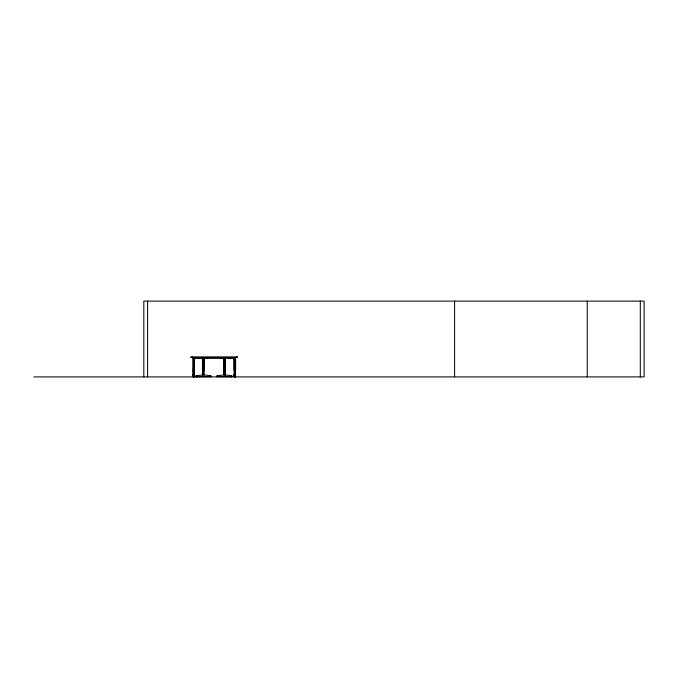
<?xml version="1.0" encoding="UTF-8"?>
<svg xmlns="http://www.w3.org/2000/svg" width="678" height="678" viewBox="0 0 678 678"><rect width="100%" height="100%" fill="white"/><g stroke="black" fill="none" stroke-linecap="round" stroke-linejoin="round"><path stroke-width="1.02" d="M234.927 369.247L234.986 368.79M210.765 376.654L196.12 376.654L196.112 375.654L203.442 374.909L210.765 375.654M217.579 375.654L224.418 374.909L231.74 375.654L231.74 376.654L217.096 376.654L217.096 375.654L217.579 375.654L217.579 376.654M193.061 357.738L194.552 357.738L194.45 370.171L193.061 370.171M203.925 357.738L202.434 357.738L202.434 370.171L203.925 370.171L203.976 357.543M193.12 358.289L235.503 358.289M234.122 376.654L234.046 374.909L235.537 374.909M192.984 374.993L194.476 374.934L194.476 376.654L192.984 376.654L192.984 374.909M234.046 374.934L235.537 374.993M192.984 375.095L194.476 375.095M234.046 375.095L235.537 375.095M192.984 375.248L194.476 375.248M234.046 375.248L235.537 375.248M192.984 375.434L194.476 375.434M234.046 375.434L235.537 375.434M194.476 375.654L192.984 375.654L193.162 376.654M234.046 375.654L235.537 375.654M234.046 376.654L235.537 376.654L235.503 357.543M33.9 376.9L644.1 376.9L644.1 301.1L143.812 301.1L143.812 376.9M640.312 301.1L640.312 376.9M587.25 301.1L587.25 376.9M454.599 301.1L454.599 376.9M236.842 356.899L236.842 357.526M235.317 374.892L235.334 357.543L235.181 374.892M235.359 375.654L235.308 376.9L235.241 375.654M235.122 357.543L235.029 374.892M235.096 375.654L235.071 376.9M234.851 357.543L234.868 374.892M234.944 375.654L234.952 376.9M234.791 375.654L234.825 376.9M234.698 357.543L234.698 374.892M234.63 375.654L234.698 376.9M234.529 357.543L234.546 374.892M234.478 375.654L234.469 376.9M234.359 357.543L234.419 374.892M234.342 375.654L234.325 376.9M234.19 357.543L234.232 374.892M234.215 375.654L234.215 376.654M231.698 375.654L231.698 376.654M231.52 375.654L231.52 376.654M231.401 375.654L231.334 376.9L231.257 375.654M230.003 357.543L229.978 358.289M229.893 357.543L229.825 358.289L229.757 357.543M229.579 357.543L229.579 358.289M229.478 357.543L229.376 358.289M229.266 357.543L229.266 358.289M229.147 357.543L229.147 358.289M225.333 357.738L225.299 374.892L224.054 374.892L224.045 357.738M225.215 357.738L225.24 374.892M225.062 357.738L225.003 374.892M224.833 357.543L224.85 374.892M224.689 357.738L224.689 374.892M224.494 357.738L224.52 374.892M224.316 357.738L224.367 374.892M224.164 357.738L224.138 374.892M223.206 357.543L223.206 358.289M220.909 357.543L220.909 358.289M220.799 357.543L220.799 358.289M220.587 357.543L220.689 358.289M220.486 357.543L220.486 358.289M220.308 357.543L220.308 358.289M220.172 357.543L220.231 358.289M220.062 357.543L220.121 358.289M217.443 375.654L217.443 376.654M217.223 375.654L217.223 376.654M210.722 375.654L210.722 376.654M210.646 375.654L210.646 376.654M210.544 375.654L210.544 376.654M210.282 375.654L210.282 376.654M207.799 358.289L207.739 357.543L207.629 358.289M207.553 357.543L207.553 358.289M207.383 357.543L207.383 358.289M207.171 357.543L207.282 358.289M207.061 357.543L207.061 358.289M206.951 357.543L206.951 358.289M205.459 357.543L205.459 358.289M203.824 357.738L203.79 374.892L202.544 374.892L202.527 357.738M203.705 357.738L203.731 374.892M203.553 357.738L203.629 374.892M203.366 357.738L203.366 370.171M203.341 370.171L203.341 374.892M203.18 357.738L203.18 374.892M202.985 357.738L203.01 374.892M202.807 357.738L202.858 374.892M202.646 357.738L202.73 374.892M198.713 357.543L198.713 358.289M198.603 357.543L198.603 358.289M198.493 357.543L198.493 358.289M198.29 357.543L198.383 358.289M198.196 357.543L198.196 358.289M198.035 357.543L198.035 358.289M197.857 357.543L197.925 358.289M196.603 375.654L196.679 376.9M196.467 375.654L196.552 376.9M196.34 375.654L196.34 376.654M196.171 375.654L196.247 376.654M194.433 357.543L194.417 374.892L193.171 374.892L193.12 357.543M194.4 375.654L194.34 376.9M194.264 357.543L194.255 374.892M194.298 375.654L194.213 376.9M194.094 357.543L194.094 358.289M194.12 370.171L194.12 374.892M194.035 375.654L194.111 376.9M193.925 357.543L193.967 374.892M193.891 375.654L193.984 376.9M193.772 357.543L193.806 374.892M193.628 357.543L193.645 374.892M193.73 375.654L193.73 376.9M193.501 357.543L193.501 358.289M193.484 370.171L193.484 374.892M193.569 375.654L193.51 376.9M193.357 374.892L193.383 357.543L193.255 374.892M193.425 375.654L193.425 376.9M193.281 375.654L193.281 376.654M192.077 356.899L192.077 357.526M147.601 301.1L147.601 376.9M203.892 368.942L203.892 368.942M237.088 356.899L190.772 356.899L190.772 357.526L237.088 357.526L237.088 356.899M225.435 357.738L223.943 357.738L223.969 370.171L225.435 370.171L225.41 357.738M235.613 357.738L234.122 357.738L234.122 370.171L235.613 370.171L235.588 357.738"/></g></svg>
